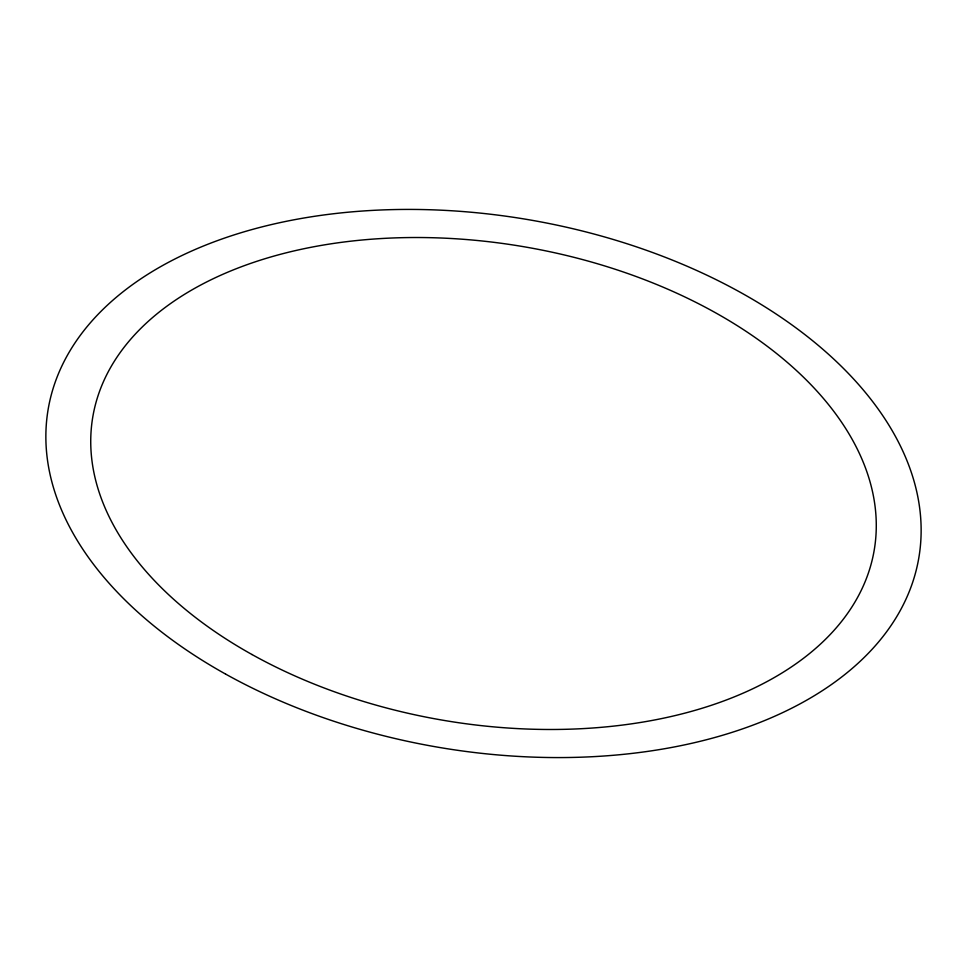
<?xml version="1.0" encoding="UTF-8"?>
<svg xmlns="http://www.w3.org/2000/svg" width="967" height="967" viewBox="0 0 967 967"><rect width="100%" height="100%" fill="white"/><g stroke="black" fill="none" stroke-linecap="round" stroke-linejoin="round"><path stroke-width="1.45" d="M225.565 674.059A441.629 267.617 9.7 0 0 918.65 558.829A441.629 267.617 9.7 0 0 306.285 217.611A441.629 267.617 9.7 0 0 225.565 674.059M252 654.526A396.361 240.191 9.7 0 0 874.047 551.105A396.361 240.191 9.7 0 0 324.453 244.869A396.361 240.191 9.7 0 0 252 654.526"/></g></svg>
